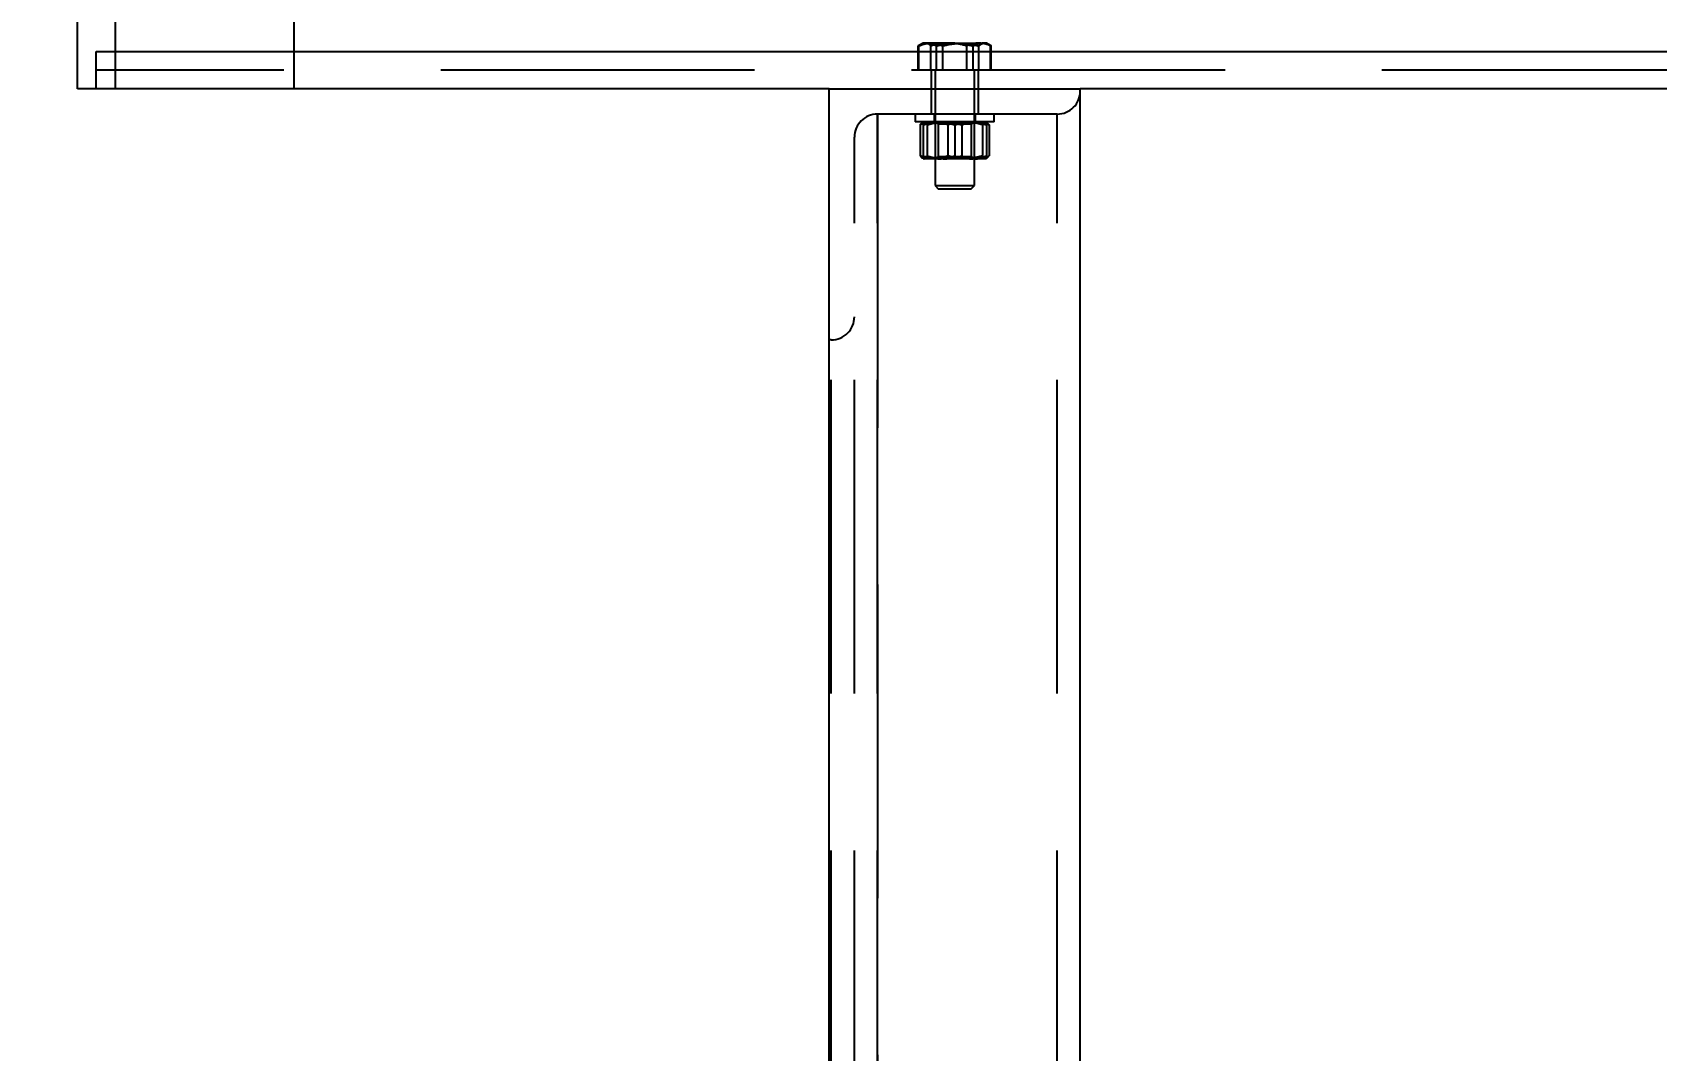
# Model space of a CAD drawing. Header units: metres. Extents: x 0 to 21025, y 0 to 14850.
# Drawn here: x 1859.4 to 2270.4, y 12799.3 to 13057 of the extents above; entities that cross this region are included whole.
import ezdxf

# ---------------------------------------------------------------- set-up
doc = ezdxf.new("R2010")
doc.units = ezdxf.units.M
doc.header["$LTSCALE"] = 25
doc.linetypes.add('HIDDEN2', pattern=[4.7625, 3.175, -1.5875])
for name, color, linetype in [('18_COTAS', 7, 'Continuous'), ('SL4', 4, 'Continuous'), ('ST1', 7, 'HIDDEN2')]:
    doc.layers.add(name, color=color, linetype=linetype)
doc.styles.add('ROMANS', font='ROMANS.SHX')
doc.dimstyles.new('25___1-25', dxfattribs={"dimscale": 25, "dimtxt": 2.5, "dimasz": 2, "dimexe": 1.5, "dimexo": 1, "dimgap": 0.5, "dimtad": 1, "dimzin": 12, "dimtxsty": 'ROMANS', "dimcen": 0, "dimclrd": 256, "dimclre": 256, "dimclrt": 3, "dimazin": 3, "dimtfac": 1, "dimtmove": 0, "dimatfit": 0, "dimfxl": 1, "dimlwd": -1, "dimlwe": -1, "dimarcsym": 0})

# ---------------------------------------------------------------- blocks, each defined once
blk = doc.blocks.new('*D16')
at = {"layer": '18_COTAS', "transparency": 16777216}
for p, q in [((2058.56, 13184.68), (788.1, 13184.68)), ((825.6, 11742.68), (825.6, 13134.68)), ((1392.68, 11692.68), (788.1, 11692.68))]:
    blk.add_line(p, q, dxfattribs=at)
for points in [[(817.27, 13134.68), (833.93, 13134.68), (825.6, 13184.68)], [(817.27, 11742.68), (833.93, 11742.68), (825.6, 11692.68)]]:
    blk.add_solid(points, dxfattribs=at)
at = {"layer": 'Defpoints', "color": 0, "transparency": 16777216}
for p in [(825.6, 13184.68), (2083.56, 13184.68), (1417.68, 11692.68)]:
    blk.add_point(p, dxfattribs=at)
at = {"layer": '18_COTAS', "color": 3, "transparency": 16777216, "insert": (781.85, 12438.68), "char_height": 62.5, "attachment_point": 5, "rotation": 90, "style": 'ROMANS'}
blk.add_mtext('1492', dxfattribs=at)

msp = doc.modelspace()

# ---------------------------------------------------------------- linework, layer by layer
at = {"layer": 'SL4'}
for p, q in [((1870.802, 13042.681), (1870.802, 13286.681)), ((1880.327, 13286.681), (1880.327, 13042.681)), ((1925.564, 13286.681), (1925.564, 13042.681)), ((1925.564, 13052.206), (2828.064, 13052.206)), ((1880.327, 13042.681), (1870.802, 13042.681)), ((1925.564, 13042.681), (1880.327, 13042.681)), ((2061.052, 13042.681), (1925.564, 13042.681)), ((2061.052, 11706.981), (2061.052, 13042.681)), ((2061.052, 13042.681), (2124.552, 13042.681)), ((2124.552, 11706.981), (2124.552, 13042.681)), ((2828.064, 13042.681), (2124.552, 13042.681))]:
    msp.add_line(p, q, dxfattribs=at)
at = {"layer": 'ST1'}
for p, q in [((1880.327, 13286.681), (1880.327, 13042.681)), ((1875.564, 13277.156), (1875.564, 13052.206)), ((1875.564, 13052.206), (2875.564, 13052.206)), ((1875.564, 13045.744), (1875.564, 13052.206)), ((1875.564, 13052.206), (1925.564, 13052.206)), ((2084.802, 13054.294), (2083.564, 13053.579)), ((2083.564, 13047.444), (2083.564, 13053.579)), ((2083.73, 13047.444), (2083.73, 13053.579)), ((2085.873, 13054.294), (2084.802, 13054.294)), ((2092.802, 13054.294), (2085.873, 13054.294)), ((2086.758, 13047.444), (2086.758, 13053.579)), ((2088.183, 13047.444), (2088.183, 13053.579)), ((2089.773, 13047.444), (2089.773, 13053.579)), ((2092.802, 13054.294), (2099.73, 13054.294)), ((2095.83, 13047.444), (2095.83, 13053.579)), ((2097.42, 13047.444), (2097.42, 13053.579)), ((2098.845, 13047.444), (2098.845, 13053.579)), ((2100.802, 13054.294), (2099.73, 13054.294)), ((2102.039, 13053.579), (2100.802, 13054.294)), ((2101.874, 13047.444), (2101.874, 13053.579)), ((2102.039, 13047.444), (2102.039, 13053.579)), ((2875.564, 13047.444), (1875.564, 13047.444)), ((2086.802, 13047.444), (2086.802, 13042.681)), ((2087.802, 13047.444), (2087.802, 13018.272)), ((2097.802, 13018.272), (2097.802, 13047.444)), ((2098.802, 13042.681), (2098.802, 13047.444)), ((1875.564, 13042.681), (1875.564, 13045.744)), ((2086.802, 13042.681), (2086.802, 13036.331)), ((2098.802, 13036.331), (2098.802, 13042.681)), ((2118.702, 13036.331), (2073.252, 13036.331)), ((2073.252, 11699.031), (2073.252, 13036.331)), ((2073.252, 13036.331), (2073.252, 12367.681)), ((2082.802, 13036.331), (2082.802, 13034.331)), ((2087.552, 13036.331), (2087.552, 13034.331)), ((2098.052, 13034.331), (2098.052, 13036.331)), ((2102.802, 13034.331), (2102.802, 13036.331)), ((2118.702, 11699.031), (2118.702, 13036.331)), ((2092.802, 13034.331), (2082.802, 13034.331)), ((2084.075, 13033.617), (2084.075, 13025.746)), ((2084.802, 13033.617), (2084.802, 13025.746)), ((2085.815, 13033.617), (2085.815, 13025.746)), ((2087.802, 13034.331), (2087.802, 13034.306)), ((2097.802, 13034.306), (2087.802, 13034.306)), ((2087.802, 13034.306), (2088.552, 13033.781)), ((2097.052, 13033.781), (2088.552, 13033.781)), ((2088.552, 13033.781), (2088.552, 13025.556)), ((2091.061, 13033.617), (2091.061, 13025.746)), ((2102.802, 13034.331), (2092.802, 13034.331)), ((2092.802, 13033.617), (2092.802, 13025.746)), ((2094.543, 13033.617), (2094.543, 13025.746)), ((2097.052, 13033.781), (2097.802, 13034.306)), ((2097.052, 13025.556), (2097.052, 13033.781)), ((2097.802, 13034.306), (2097.802, 13034.331)), ((2099.788, 13033.617), (2099.788, 13025.746)), ((2100.802, 13033.617), (2100.802, 13025.746)), ((2100.943, 13034.225), (2101.529, 13033.617)), ((2101.529, 13033.617), (2101.529, 13025.746)), ((2067.402, 11699.031), (2067.402, 13030.481)), ((2088.802, 13025.031), (2084.802, 13025.031)), ((2088.552, 13025.556), (2087.802, 13025.031)), ((2088.552, 13025.556), (2097.052, 13025.556)), ((2096.802, 13025.031), (2088.802, 13025.031)), ((2100.802, 13025.031), (2096.802, 13025.031)), ((2097.802, 13025.031), (2097.052, 13025.556)), ((2100.943, 13025.137), (2101.529, 13025.746)), ((2087.802, 13018.272), (2092.802, 13018.272)), ((2087.802, 13018.272), (2088.63, 13017.444)), ((2092.802, 13018.272), (2097.802, 13018.272)), ((2096.974, 13017.444), (2097.802, 13018.272)), ((2088.63, 13017.444), (2092.802, 13017.444)), ((2092.802, 13017.444), (2096.974, 13017.444)), ((2061.552, 12979.181), (2061.052, 12979.181)), ((2061.552, 11699.031), (2061.552, 12979.181))]:
    msp.add_line(p, q, dxfattribs=at)
for centre, start, end in [((2118.702, 13042.181), 270, 0), ((2073.252, 13030.481), 90, 180), ((2061.552, 12985.031), 270, 0)]:
    msp.add_arc(centre, 5.85, start, end, dxfattribs=at)
for points, knots in [([(2083.564, 13053.579), (2083.939, 13053.779), (2084.696, 13054.182), (2085.479, 13054.256), (2085.873, 13054.294)], [0, 0, 0, 0, 0.495458, 1, 1, 1, 1]), ([(2083.73, 13053.579), (2084.22, 13053.779), (2085.211, 13054.182), (2086.235, 13054.256), (2086.751, 13054.294)], [0, 0, 0, 0, 0.49545796, 1, 1, 1, 1]), ([(2085.244, 13054.294), (2085.208, 13054.293), (2084.936, 13054.285), (2084.628, 13054.224), (2084.366, 13054.032), (2084.334, 13054.008)], [0, 0, 0, 0, 0.1175578, 0.8903036, 1, 1, 1, 1]), ([(2086.758, 13053.579), (2086.512, 13053.779), (2086.016, 13054.182), (2085.503, 13054.256), (2085.244, 13054.294)], [0, 0, 0, 0, 0.49545796, 1, 1, 1, 1]), ([(2085.873, 13054.294), (2085.928, 13054.293), (2086.343, 13054.286), (2087.124, 13054.13), (2087.828, 13053.764), (2088.183, 13053.579)], [0, 0, 0, 0, 0.0700858, 0.5307822, 1, 1, 1, 1]), ([(2086.751, 13054.294), (2086.823, 13054.293), (2087.365, 13054.286), (2088.388, 13054.13), (2089.309, 13053.764), (2089.773, 13053.579)], [0, 0, 0, 0, 0.0700858, 0.5307822, 1, 1, 1, 1]), ([(2091.294, 13054.294), (2090.048, 13054.199), (2088.513, 13054.082), (2087.037, 13053.659), (2086.758, 13053.579)], [0, 0, 0, 0, 0.8113035, 1, 1, 1, 1]), ([(2088.183, 13053.579), (2088.466, 13053.659), (2089.97, 13054.082), (2091.533, 13054.199), (2092.802, 13054.294)], [0, 0, 0, 0, 0.1886965, 1, 1, 1, 1]), ([(2089.773, 13053.579), (2090.052, 13053.659), (2091.528, 13054.082), (2093.064, 13054.199), (2094.309, 13054.294)], [0, 0, 0, 0, 0.1886965, 1, 1, 1, 1]), ([(2095.83, 13053.579), (2094.654, 13053.877), (2093.158, 13054.256), (2091.623, 13054.287), (2091.294, 13054.294)], [0, 0, 0, 0, 0.7856225, 1, 1, 1, 1]), ([(2092.802, 13054.294), (2093.137, 13054.287), (2094.699, 13054.256), (2096.223, 13053.877), (2097.42, 13053.579)], [0, 0, 0, 0, 0.2143775, 1, 1, 1, 1]), ([(2094.309, 13054.294), (2094.638, 13054.287), (2096.173, 13054.256), (2097.67, 13053.877), (2098.845, 13053.579)], [0, 0, 0, 0, 0.2143775, 1, 1, 1, 1]), ([(2098.852, 13054.294), (2098.78, 13054.293), (2098.238, 13054.286), (2097.215, 13054.13), (2096.295, 13053.764), (2095.83, 13053.579)], [0, 0, 0, 0, 0.0700858, 0.5307822, 1, 1, 1, 1]), ([(2097.42, 13053.579), (2097.796, 13053.779), (2098.553, 13054.182), (2099.335, 13054.256), (2099.73, 13054.294)], [0, 0, 0, 0, 0.495458, 1, 1, 1, 1]), ([(2098.845, 13053.579), (2099.091, 13053.779), (2099.588, 13054.182), (2100.101, 13054.256), (2100.36, 13054.294)], [0, 0, 0, 0, 0.495458, 1, 1, 1, 1]), ([(2101.874, 13053.579), (2101.383, 13053.779), (2100.392, 13054.182), (2099.369, 13054.256), (2098.852, 13054.294)], [0, 0, 0, 0, 0.49545796, 1, 1, 1, 1]), ([(2099.73, 13054.294), (2099.785, 13054.293), (2100.199, 13054.286), (2100.981, 13054.13), (2101.684, 13053.764), (2102.039, 13053.579)], [0, 0, 0, 0, 0.0700858, 0.5307822, 1, 1, 1, 1]), ([(2100.36, 13054.294), (2100.395, 13054.293), (2100.667, 13054.285), (2100.975, 13054.224), (2101.237, 13054.032), (2101.269, 13054.008)], [0, 0, 0, 0, 0.1175578, 0.8903036, 1, 1, 1, 1]), ([(2087.568, 13034.331), (2087.485, 13034.33), (2086.858, 13034.324), (2085.676, 13034.168), (2084.612, 13033.802), (2084.075, 13033.617)], [0, 0, 0, 0, 0.07008577, 0.53078223, 1, 1, 1, 1]), ([(2084.075, 13033.617), (2084.148, 13033.728), (2084.339, 13034.019), (2084.537, 13034.101), (2084.66, 13034.151)], [0, 0, 0, 0, 0.3816567, 1, 1, 1, 1]), ([(2084.802, 13033.617), (2085.451, 13033.816), (2086.762, 13034.219), (2088.118, 13034.294), (2088.802, 13034.331)], [0, 0, 0, 0, 0.495458, 1, 1, 1, 1]), ([(2084.802, 13034.331), (2084.802, 13034.321), (2084.802, 13034.281), (2084.802, 13033.897), (2084.802, 13033.617)], [0, 0, 0, 0, 0.2686336, 1, 1, 1, 1]), ([(2084.945, 13034.331), (2085.024, 13034.321), (2085.319, 13034.281), (2085.606, 13033.897), (2085.815, 13033.617)], [0, 0, 0, 0, 0.2686336, 1, 1, 1, 1]), ([(2085.815, 13033.617), (2086.524, 13033.816), (2087.954, 13034.219), (2089.433, 13034.294), (2090.179, 13034.331)], [0, 0, 0, 0, 0.495458, 1, 1, 1, 1]), ([(2091.061, 13033.617), (2090.493, 13033.816), (2089.348, 13034.219), (2088.165, 13034.294), (2087.568, 13034.331)], [0, 0, 0, 0, 0.49545796, 1, 1, 1, 1]), ([(2088.802, 13034.331), (2088.896, 13034.33), (2089.614, 13034.324), (2090.968, 13034.168), (2092.187, 13033.802), (2092.802, 13033.617)], [0, 0, 0, 0, 0.0700858, 0.5307822, 1, 1, 1, 1]), ([(2090.179, 13034.331), (2090.282, 13034.33), (2091.066, 13034.324), (2092.542, 13034.168), (2093.872, 13033.802), (2094.543, 13033.617)], [0, 0, 0, 0, 0.0700858, 0.5307822, 1, 1, 1, 1]), ([(2095.424, 13034.331), (2095.321, 13034.33), (2094.538, 13034.324), (2093.061, 13034.168), (2091.732, 13033.802), (2091.061, 13033.617)], [0, 0, 0, 0, 0.0700858, 0.5307822, 1, 1, 1, 1]), ([(2092.802, 13033.617), (2093.451, 13033.816), (2094.762, 13034.219), (2096.118, 13034.294), (2096.802, 13034.331)], [0, 0, 0, 0, 0.495458, 1, 1, 1, 1]), ([(2094.543, 13033.617), (2095.11, 13033.816), (2096.255, 13034.219), (2097.438, 13034.294), (2098.036, 13034.331)], [0, 0, 0, 0, 0.49545796, 1, 1, 1, 1]), ([(2099.788, 13033.617), (2099.079, 13033.816), (2097.649, 13034.219), (2096.17, 13034.294), (2095.424, 13034.331)], [0, 0, 0, 0, 0.495458, 1, 1, 1, 1]), ([(2096.802, 13034.331), (2096.896, 13034.33), (2097.614, 13034.324), (2098.968, 13034.168), (2100.187, 13033.802), (2100.802, 13033.617)], [0, 0, 0, 0, 0.0700858, 0.5307822, 1, 1, 1, 1]), ([(2098.036, 13034.331), (2098.118, 13034.33), (2098.745, 13034.324), (2099.928, 13034.168), (2100.992, 13033.802), (2101.529, 13033.617)], [0, 0, 0, 0, 0.0700858, 0.5307822, 1, 1, 1, 1]), ([(2099.788, 13033.617), (2099.861, 13033.725), (2100.145, 13034.143), (2100.439, 13034.251), (2100.658, 13034.331)], [0, 0, 0, 0, 0.2575513, 1, 1, 1, 1]), ([(2100.802, 13034.331), (2100.802, 13034.321), (2100.802, 13034.281), (2100.802, 13033.897), (2100.802, 13033.617)], [0, 0, 0, 0, 0.2686336, 1, 1, 1, 1]), ([(2084.075, 13025.746), (2084.148, 13025.635), (2084.339, 13025.343), (2084.537, 13025.262), (2084.66, 13025.211)], [0, 0, 0, 0, 0.3816567, 1, 1, 1, 1]), ([(2087.568, 13025.031), (2087.485, 13025.032), (2086.858, 13025.039), (2085.676, 13025.195), (2084.612, 13025.561), (2084.075, 13025.746)], [0, 0, 0, 0, 0.0700858, 0.5307822, 1, 1, 1, 1]), ([(2084.802, 13025.746), (2085.451, 13025.546), (2086.762, 13025.143), (2088.118, 13025.069), (2088.802, 13025.031)], [0, 0, 0, 0, 0.49545796, 1, 1, 1, 1]), ([(2084.802, 13025.031), (2084.802, 13025.042), (2084.802, 13025.081), (2084.802, 13025.465), (2084.802, 13025.746)], [0, 0, 0, 0, 0.2686336, 1, 1, 1, 1]), ([(2084.945, 13025.031), (2085.024, 13025.042), (2085.319, 13025.081), (2085.606, 13025.465), (2085.815, 13025.746)], [0, 0, 0, 0, 0.2686336, 1, 1, 1, 1]), ([(2085.815, 13025.746), (2086.524, 13025.546), (2087.954, 13025.143), (2089.433, 13025.069), (2090.179, 13025.031)], [0, 0, 0, 0, 0.495458, 1, 1, 1, 1]), ([(2091.061, 13025.746), (2090.493, 13025.546), (2089.348, 13025.143), (2088.165, 13025.069), (2087.568, 13025.031)], [0, 0, 0, 0, 0.49545796, 1, 1, 1, 1]), ([(2088.802, 13025.031), (2088.896, 13025.032), (2089.614, 13025.039), (2090.968, 13025.195), (2092.187, 13025.561), (2092.802, 13025.746)], [0, 0, 0, 0, 0.0700858, 0.5307822, 1, 1, 1, 1]), ([(2090.179, 13025.031), (2090.282, 13025.032), (2091.066, 13025.039), (2092.542, 13025.195), (2093.872, 13025.561), (2094.543, 13025.746)], [0, 0, 0, 0, 0.0700858, 0.5307822, 1, 1, 1, 1]), ([(2095.424, 13025.031), (2095.321, 13025.032), (2094.538, 13025.039), (2093.061, 13025.195), (2091.732, 13025.561), (2091.061, 13025.746)], [0, 0, 0, 0, 0.0700858, 0.5307822, 1, 1, 1, 1]), ([(2092.802, 13025.746), (2093.451, 13025.546), (2094.762, 13025.143), (2096.118, 13025.069), (2096.802, 13025.031)], [0, 0, 0, 0, 0.495458, 1, 1, 1, 1]), ([(2094.543, 13025.746), (2095.11, 13025.546), (2096.255, 13025.143), (2097.438, 13025.069), (2098.036, 13025.031)], [0, 0, 0, 0, 0.49545796, 1, 1, 1, 1]), ([(2099.788, 13025.746), (2099.079, 13025.546), (2097.649, 13025.143), (2096.17, 13025.069), (2095.424, 13025.031)], [0, 0, 0, 0, 0.495458, 1, 1, 1, 1]), ([(2096.802, 13025.031), (2096.896, 13025.032), (2097.614, 13025.039), (2098.968, 13025.195), (2100.187, 13025.561), (2100.802, 13025.746)], [0, 0, 0, 0, 0.0700858, 0.5307822, 1, 1, 1, 1]), ([(2098.036, 13025.031), (2098.118, 13025.032), (2098.745, 13025.039), (2099.928, 13025.195), (2100.992, 13025.561), (2101.529, 13025.746)], [0, 0, 0, 0, 0.0700858, 0.5307822, 1, 1, 1, 1]), ([(2099.788, 13025.746), (2099.861, 13025.638), (2100.145, 13025.219), (2100.439, 13025.111), (2100.658, 13025.031)], [0, 0, 0, 0, 0.2575513, 1, 1, 1, 1]), ([(2100.802, 13025.031), (2100.802, 13025.042), (2100.802, 13025.081), (2100.802, 13025.465), (2100.802, 13025.746)], [0, 0, 0, 0, 0.2686336, 1, 1, 1, 1])]:
    msp.add_open_spline(points, degree=3, knots=knots, dxfattribs=at)

# ---------------------------------------------------------------- dimensions: what is measured, and where the dimension line sits
at = {"layer": '18_COTAS'}
dim = msp.add_linear_dim(base=(825.6, 13184.681), p1=(1417.675, 11692.681), p2=(2083.564, 13184.681), angle=90, dimstyle='25___1-25', dxfattribs=at)
dim.commit()
dim.dimension.update_dxf_attribs({"geometry": '*D16', "text_midpoint": (781.85, 12438.681)})

doc.saveas('drawing.dxf')
